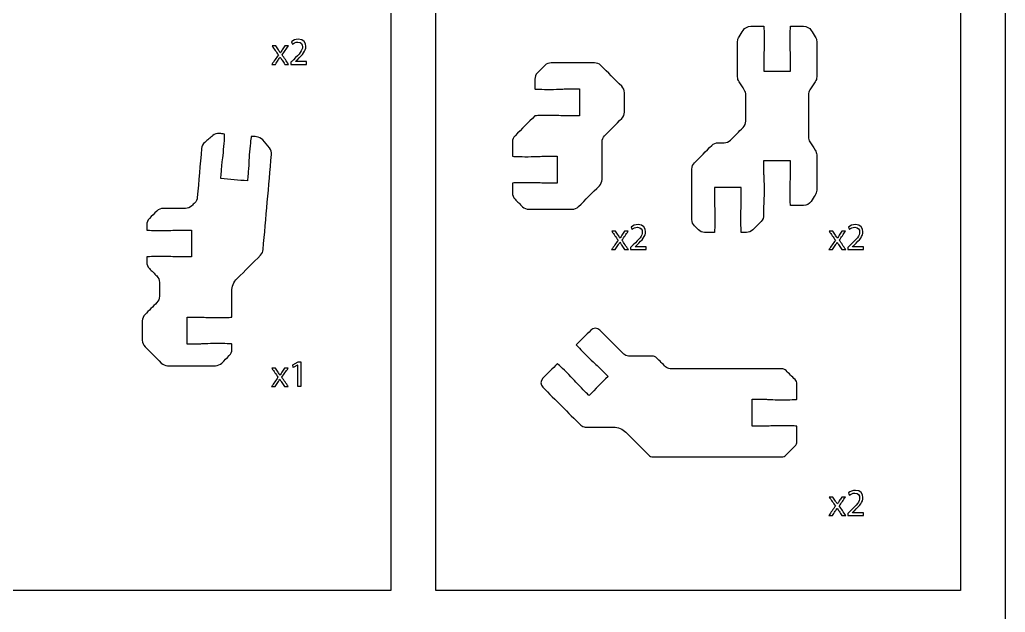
# Model space of a CAD drawing. Extents: x 0 to 430, y 150 to 450.
# Drawn here: x 319.9 to 430, y 338.4 to 404.5 of the extents above; entities that cross this region are included whole.
import ezdxf

# ---------------------------------------------------------------- set-up
doc = ezdxf.new("R2010")
doc.units = 0
doc.header["$MEASUREMENT"] = 0
doc.layers.add('DEFAULT', color=18, linetype='CONTINUOUS')

msp = doc.modelspace()

# ---------------------------------------------------------------- linework, layer by layer
at = {"layer": 'DEFAULT', "color": 116}
for points in [[(430, 150), (0, 150), (0, 450), (430, 450)], [(361.4, 340.79), (180.24, 340.79), (180.24, 445), (361.4, 445)], [(425, 340.79), (366.4, 340.79), (366.4, 445), (425, 445)]]:
    msp.add_lwpolyline(points, close=True, dxfattribs=at)
at = {"layer": 'DEFAULT', "color": 18}
msp.add_lwpolyline([(350.99, 365.94), (350.98, 365.94), (350.5, 365.68), (350.43, 365.96), (351.03, 366.29), (351.35, 366.29), (351.35, 363.54), (350.99, 363.54)], close=True, dxfattribs=at)
at = {"layer": 'DEFAULT', "color": 1}
for points, knots in [([(395, 387.81), (395, 385.93), (395, 384.05), (395, 382.17), (395, 381.91), (395.11, 381.65), (395.3, 381.47), (395.44, 381.32), (395.58, 381.18), (395.73, 381.04), (395.91, 380.85), (396.17, 380.74), (396.43, 380.74), (396.8, 380.74), (397.16, 380.74), (397.52, 380.74), (397.55, 380.74), (397.57, 381.53), (397.57, 382.49), (397.57, 383.46), (397.52, 384.03), (397.52, 384.24), (397.52, 384.74), (397.52, 385.24), (397.52, 385.74), (398.52, 385.74), (399.52, 385.74), (400.52, 385.74), (400.52, 385.24), (400.52, 384.74), (400.52, 384.24), (400.52, 384.03), (400.48, 383.46), (400.48, 382.49), (400.48, 381.53), (400.5, 380.74), (400.52, 380.74), (400.72, 380.74), (400.91, 380.74), (401.11, 380.74), (401.37, 380.74), (401.63, 380.85), (401.82, 381.04), (402.12, 381.34), (402.43, 381.64), (402.73, 381.95), (402.92, 382.14), (403.02, 382.39), (403.02, 382.66), (403.02, 383.02), (403.02, 383.38), (403.02, 383.74), (403.02, 383.89), (403.07, 384.52), (403.07, 385.49), (403.07, 386.46), (403.02, 387.03), (403.02, 387.24), (403.02, 387.74), (403.02, 388.24), (403.02, 388.74), (404.02, 388.74), (405.02, 388.74), (406.02, 388.74), (406.02, 388.24), (406.02, 387.74), (406.02, 387.24), (406.02, 387.03), (405.98, 386.46), (405.98, 385.49), (405.98, 384.52), (405.99, 383.74), (406.02, 383.74), (406.51, 383.74), (406.99, 383.74), (407.48, 383.74), (407.82, 383.74), (408.13, 383.91), (408.32, 384.2), (408.47, 384.43), (408.62, 384.67), (408.78, 384.91), (408.88, 385.07), (408.94, 385.26), (408.94, 385.45), (408.94, 386.76), (408.94, 388.08), (408.94, 389.39), (408.94, 389.58), (408.88, 389.77), (408.78, 389.93), (408.58, 390.24), (408.38, 390.55), (408.18, 390.85), (408.08, 391.01), (408.02, 391.2), (408.02, 391.4), (408.02, 392.96), (408.03, 394.52), (408.03, 396.09), (408.03, 396.28), (408.08, 396.47), (408.19, 396.63), (408.39, 396.94), (408.58, 397.24), (408.78, 397.55), (408.89, 397.71), (408.94, 397.9), (408.94, 398.09), (408.94, 399.4), (408.94, 400.72), (408.94, 402.03), (408.94, 402.22), (408.89, 402.41), (408.78, 402.57), (408.63, 402.81), (408.48, 403.05), (408.32, 403.28), (408.14, 403.57), (407.82, 403.74), (407.48, 403.74), (407, 403.74), (406.51, 403.74), (406.03, 403.74), (406, 403.74), (405.98, 402.96), (405.98, 401.99), (405.98, 401.02), (406.03, 400.45), (406.03, 400.24), (406.03, 399.74), (406.03, 399.24), (406.03, 398.74), (405.03, 398.74), (404.03, 398.74), (403.03, 398.74), (403.03, 399.24), (403.03, 399.74), (403.03, 400.24), (403.03, 400.45), (403.08, 401.02), (403.08, 401.99), (403.08, 402.96), (403.05, 403.74), (403.03, 403.74), (402.54, 403.74), (402.05, 403.74), (401.57, 403.74), (401.23, 403.74), (400.91, 403.57), (400.73, 403.28), (400.58, 403.05), (400.42, 402.81), (400.27, 402.57), (400.16, 402.41), (400.11, 402.22), (400.11, 402.03), (400.11, 400.72), (400.11, 399.4), (400.11, 398.09), (400.11, 397.9), (400.16, 397.71), (400.27, 397.55), (400.47, 397.24), (400.67, 396.94), (400.86, 396.63), (400.97, 396.47), (401.03, 396.28), (401.03, 396.09), (401.02, 395.11), (401.02, 394.13), (401.02, 393.15), (401.02, 392.89), (400.92, 392.64), (400.73, 392.45), (400.26, 391.98), (399.79, 391.5), (399.31, 391.03), (399.13, 390.85), (398.87, 390.74), (398.61, 390.74), (398.38, 390.74), (398.16, 390.74), (397.94, 390.74), (397.67, 390.74), (397.42, 390.64), (397.23, 390.45), (396.59, 389.8), (395.94, 389.16), (395.3, 388.51), (395.11, 388.33), (395, 388.07), (395, 387.81)], [1, 1, 1, 1, 16.972, 16.972, 16.972, 17.972, 17.972, 17.972, 19.697341, 19.697341, 19.697341, 20.697341, 20.697341, 20.697341, 23.783341, 23.783341, 23.783341, 24.783341, 24.783341, 24.783341, 25.783341, 25.783341, 25.783341, 30.033341, 30.033341, 30.033341, 38.543341, 38.543341, 38.543341, 42.793341, 42.793341, 42.793341, 43.793341, 43.793341, 43.793341, 44.793341, 44.793341, 44.793341, 46.449341, 46.449341, 46.449341, 47.449341, 47.449341, 47.449341, 51.112154, 51.112154, 51.112154, 52.112154, 52.112154, 52.112154, 55.188154, 55.188154, 55.188154, 56.188154, 56.188154, 56.188154, 57.188154, 57.188154, 57.188154, 61.438154, 61.438154, 61.438154, 69.948154, 69.948154, 69.948154, 74.198154, 74.198154, 74.198154, 75.198154, 75.198154, 75.198154, 76.198154, 76.198154, 76.198154, 80.317154, 80.317154, 80.317154, 81.317154, 81.317154, 81.317154, 83.717535, 83.717535, 83.717535, 84.717535, 84.717535, 84.717535, 95.879535, 95.879535, 95.879535, 96.879535, 96.879535, 96.879535, 99.979724, 99.979724, 99.979724, 100.979724, 100.979724, 100.979724, 114.274736, 114.274736, 114.274736, 115.274736, 115.274736, 115.274736, 118.378874, 118.378874, 118.378874, 119.378874, 119.378874, 119.378874, 130.546874, 130.546874, 130.546874, 131.546874, 131.546874, 131.546874, 133.941477, 133.941477, 133.941477, 134.941477, 134.941477, 134.941477, 139.067477, 139.067477, 139.067477, 140.067477, 140.067477, 140.067477, 141.067477, 141.067477, 141.067477, 145.317477, 145.317477, 145.317477, 153.827477, 153.827477, 153.827477, 158.077477, 158.077477, 158.077477, 159.077477, 159.077477, 159.077477, 160.077477, 160.077477, 160.077477, 164.207477, 164.207477, 164.207477, 165.207477, 165.207477, 165.207477, 167.607859, 167.607859, 167.607859, 168.607859, 168.607859, 168.607859, 179.769859, 179.769859, 179.769859, 180.769859, 180.769859, 180.769859, 183.870886, 183.870886, 183.870886, 184.870886, 184.870886, 184.870886, 193.17889, 193.17889, 193.17889, 194.17889, 194.17889, 194.17889, 199.851301, 199.851301, 199.851301, 200.851301, 200.851301, 200.851301, 202.753301, 202.753301, 202.753301, 203.753301, 203.753301, 203.753301, 211.503191, 211.503191, 211.503191, 212.503191, 212.503191, 212.503191, 212.503191]), ([(385.26, 391.53), (385.07, 391.35), (384.97, 391.09), (384.97, 390.83), (384.97, 389.44), (384.97, 388.05), (384.97, 386.66), (384.97, 386.39), (384.86, 386.14), (384.68, 385.95), (383.9, 385.17), (383.12, 384.39), (382.34, 383.62), (382.16, 383.43), (381.9, 383.32), (381.64, 383.32), (380.02, 383.32), (378.41, 383.32), (376.8, 383.32), (376.54, 383.32), (376.28, 383.43), (376.09, 383.61), (375.82, 383.89), (375.54, 384.17), (375.26, 384.44), (375.08, 384.63), (374.97, 384.89), (374.97, 385.15), (374.97, 385.51), (374.97, 385.88), (374.97, 386.24), (374.97, 386.27), (375.75, 386.29), (376.72, 386.29), (377.69, 386.29), (378.26, 386.24), (378.47, 386.24), (378.97, 386.24), (379.47, 386.24), (379.97, 386.24), (379.97, 387.24), (379.97, 388.24), (379.97, 389.24), (379.47, 389.24), (378.97, 389.24), (378.47, 389.24), (378.26, 389.24), (377.69, 389.19), (376.72, 389.19), (375.75, 389.19), (374.97, 389.21), (374.97, 389.24), (374.97, 389.77), (374.97, 390.3), (374.97, 390.83), (374.97, 391.09), (375.08, 391.35), (375.26, 391.53), (376, 392.27), (376.74, 393.01), (377.47, 393.74), (377.54, 393.77), (378.3, 393.79), (379.22, 393.79), (380.19, 393.79), (380.76, 393.74), (380.97, 393.74), (381.47, 393.74), (381.97, 393.74), (382.47, 393.74), (382.47, 394.74), (382.47, 395.74), (382.47, 396.75), (381.97, 396.75), (381.47, 396.75), (380.97, 396.75), (380.76, 396.75), (380.19, 396.7), (379.22, 396.7), (378.25, 396.7), (377.47, 396.72), (377.47, 396.75), (377.47, 397.11), (377.47, 397.47), (377.47, 397.83), (377.47, 398.1), (377.57, 398.35), (377.76, 398.54), (378.04, 398.82), (378.31, 399.09), (378.59, 399.37), (378.78, 399.56), (379.03, 399.66), (379.3, 399.66), (380.91, 399.66), (382.52, 399.66), (384.14, 399.66), (384.4, 399.66), (384.65, 399.56), (384.84, 399.37), (385.62, 398.59), (386.4, 397.82), (387.17, 397.04), (387.36, 396.85), (387.47, 396.6), (387.47, 396.33), (387.47, 395.61), (387.47, 394.88), (387.47, 394.16), (387.47, 393.89), (387.36, 393.64), (387.17, 393.45), (386.54, 392.81), (385.9, 392.17), (385.26, 391.53)], [7.675647, 7.675647, 7.675647, 7.675647, 8.675647, 8.675647, 8.675647, 20.497647, 20.497647, 20.497647, 21.497647, 21.497647, 21.497647, 30.851965, 30.851965, 30.851965, 31.851965, 31.851965, 31.851965, 45.562965, 45.562965, 45.562965, 46.562965, 46.562965, 46.562965, 49.885659, 49.885659, 49.885659, 50.885659, 50.885659, 50.885659, 53.970659, 53.970659, 53.970659, 54.970659, 54.970659, 54.970659, 55.970659, 55.970659, 55.970659, 60.220659, 60.220659, 60.220659, 68.730659, 68.730659, 68.730659, 72.980659, 72.980659, 72.980659, 73.980659, 73.980659, 73.980659, 74.980659, 74.980659, 74.980659, 79.476659, 79.476659, 79.476659, 80.476659, 80.476659, 80.476659, 89.328929, 89.328929, 89.328929, 90.328929, 90.328929, 90.328929, 91.328929, 91.328929, 91.328929, 95.578929, 95.578929, 95.578929, 104.089929, 104.089929, 104.089929, 108.339929, 108.339929, 108.339929, 109.339929, 109.339929, 109.339929, 110.339929, 110.339929, 110.339929, 113.424929, 113.424929, 113.424929, 114.424929, 114.424929, 114.424929, 117.746917, 117.746917, 117.746917, 118.746917, 118.746917, 118.746917, 132.458917, 132.458917, 132.458917, 133.458917, 133.458917, 133.458917, 142.805454, 142.805454, 142.805454, 143.805454, 143.805454, 143.805454, 149.968454, 149.968454, 149.968454, 150.968454, 150.968454, 150.968454, 158.644101, 158.644101, 158.644101, 158.644101]), ([(348.06, 389.43), (347.75, 385.9), (347.44, 382.36), (347.13, 378.83), (347.11, 378.59), (347.01, 378.37), (346.85, 378.21), (345.97, 377.33), (345.1, 376.46), (344.23, 375.59), (343.85, 375.21), (343.64, 374.71), (343.64, 374.17), (343.64, 373.21), (343.64, 372.25), (343.64, 371.29), (343.64, 371.26), (342.86, 371.24), (341.89, 371.24), (340.93, 371.24), (340.35, 371.29), (340.14, 371.29), (339.64, 371.29), (339.14, 371.29), (338.64, 371.29), (338.64, 370.29), (338.64, 369.29), (338.64, 368.29), (339.14, 368.29), (339.64, 368.29), (340.14, 368.29), (340.35, 368.29), (340.93, 368.34), (341.89, 368.34), (342.86, 368.34), (343.64, 368.31), (343.64, 368.29), (343.64, 368.09), (343.64, 367.9), (343.64, 367.7), (343.64, 367.44), (343.54, 367.18), (343.35, 366.99), (343.07, 366.72), (342.8, 366.44), (342.52, 366.17), (342.33, 365.98), (342.08, 365.87), (341.81, 365.87), (340.03, 365.87), (338.25, 365.87), (336.47, 365.87), (336.2, 365.87), (335.95, 365.98), (335.76, 366.17), (335.15, 366.78), (334.54, 367.38), (333.94, 367.99), (333.75, 368.18), (333.64, 368.43), (333.64, 368.7), (333.64, 369.42), (333.64, 370.15), (333.64, 370.87), (333.64, 371.14), (333.75, 371.39), (333.94, 371.58), (334.38, 372.02), (334.82, 372.47), (335.26, 372.91), (335.45, 373.1), (335.56, 373.35), (335.56, 373.61), (335.56, 374.13), (335.56, 374.65), (335.56, 375.17), (335.56, 375.44), (335.45, 375.69), (335.26, 375.88), (334.99, 376.16), (334.71, 376.43), (334.43, 376.71), (334.25, 376.9), (334.14, 377.15), (334.14, 377.42), (334.14, 377.61), (334.14, 377.81), (334.14, 378), (334.14, 378.03), (334.92, 378.05), (335.89, 378.05), (336.86, 378.05), (337.43, 378), (337.64, 378), (338.14, 378), (338.64, 378), (339.14, 378), (339.14, 379), (339.14, 380), (339.14, 381), (338.64, 381), (338.14, 381), (337.64, 381), (337.43, 381), (336.86, 380.95), (335.89, 380.95), (334.92, 380.95), (334.14, 380.98), (334.14, 381), (334.14, 381.2), (334.14, 381.39), (334.14, 381.59), (334.14, 381.85), (334.25, 382.11), (334.43, 382.3), (334.71, 382.57), (334.99, 382.85), (335.26, 383.12), (335.45, 383.31), (335.71, 383.42), (335.97, 383.42), (336.8, 383.42), (337.63, 383.42), (338.46, 383.42), (338.73, 383.42), (338.98, 383.52), (339.17, 383.71), (339.28, 383.82), (339.39, 383.93), (339.49, 384.03), (339.66, 384.2), (339.76, 384.42), (339.78, 384.65), (339.94, 386.47), (340.1, 388.29), (340.26, 390.11), (340.28, 390.38), (340.41, 390.62), (340.61, 390.79), (340.91, 391.04), (341.21, 391.29), (341.51, 391.55), (341.72, 391.72), (341.98, 391.8), (342.25, 391.78), (342.44, 391.76), (342.63, 391.74), (342.83, 391.72), (342.85, 391.72), (342.81, 390.94), (342.72, 389.98), (342.64, 389.02), (342.54, 388.45), (342.52, 388.24), (342.45, 387.37), (342.39, 386.74), (342.39, 386.74), (343.39, 386.66), (344.38, 386.57), (345.38, 386.48), (345.38, 386.48), (345.43, 387.11), (345.51, 387.98), (345.53, 388.19), (345.53, 388.76), (345.61, 389.72), (345.7, 390.68), (345.79, 391.46), (345.81, 391.46), (346.01, 391.45), (346.2, 391.43), (346.4, 391.41), (346.66, 391.39), (346.91, 391.26), (347.08, 391.06), (347.33, 390.76), (347.58, 390.46), (347.83, 390.16), (348, 389.96), (348.08, 389.7), (348.06, 389.43)], [1, 1, 1, 1, 31.175654, 31.175654, 31.175654, 32.175654, 32.175654, 32.175654, 42.669119, 42.669119, 42.669119, 43.669119, 43.669119, 43.669119, 51.851119, 51.851119, 51.851119, 52.851119, 52.851119, 52.851119, 53.851119, 53.851119, 53.851119, 58.101119, 58.101119, 58.101119, 66.611119, 66.611119, 66.611119, 70.861119, 70.861119, 70.861119, 71.861119, 71.861119, 71.861119, 72.861119, 72.861119, 72.861119, 74.516119, 74.516119, 74.516119, 75.516119, 75.516119, 75.516119, 78.838106, 78.838106, 78.838106, 79.838106, 79.838106, 79.838106, 94.988106, 94.988106, 94.988106, 95.988106, 95.988106, 95.988106, 103.305956, 103.305956, 103.305956, 104.305956, 104.305956, 104.305956, 110.468956, 110.468956, 110.468956, 111.468956, 111.468956, 111.468956, 116.784985, 116.784985, 116.784985, 117.784985, 117.784985, 117.784985, 122.205985, 122.205985, 122.205985, 123.205985, 123.205985, 123.205985, 126.52868, 126.52868, 126.52868, 127.52868, 127.52868, 127.52868, 129.18468, 129.18468, 129.18468, 130.18468, 130.18468, 130.18468, 131.18468, 131.18468, 131.18468, 135.43468, 135.43468, 135.43468, 143.94468, 143.94468, 143.94468, 148.19468, 148.19468, 148.19468, 149.19468, 149.19468, 149.19468, 150.19468, 150.19468, 150.19468, 151.84968, 151.84968, 151.84968, 152.84968, 152.84968, 152.84968, 156.172375, 156.172375, 156.172375, 157.172375, 157.172375, 157.172375, 164.241375, 164.241375, 164.241375, 165.241375, 165.241375, 165.241375, 166.536089, 166.536089, 166.536089, 167.536089, 167.536089, 167.536089, 183.071556, 183.071556, 183.071556, 184.071556, 184.071556, 184.071556, 187.399769, 187.399769, 187.399769, 188.399769, 188.399769, 188.399769, 190.054224, 190.054224, 190.054224, 191.054224, 191.054224, 191.054224, 192.054224, 192.054224, 192.054224, 193.054224, 193.054224, 193.054224, 201.56645, 201.56645, 201.56645, 202.56645, 202.56645, 202.56645, 203.56645, 203.56645, 203.56645, 204.56645, 204.56645, 204.56645, 206.227877, 206.227877, 206.227877, 207.227877, 207.227877, 207.227877, 210.552384, 210.552384, 210.552384, 211.552384, 211.552384, 211.552384, 211.552384]), ([(401.73, 362.12), (401.73, 361.12), (401.73, 360.12), (401.73, 359.12), (402.23, 359.12), (402.73, 359.12), (403.22, 359.12), (403.44, 359.12), (404.01, 359.17), (404.97, 359.17), (405.94, 359.17), (406.72, 359.14), (406.72, 359.12), (406.72, 358.55), (406.72, 357.98), (406.72, 357.41), (406.72, 357.22), (406.65, 357.04), (406.52, 356.91), (406.19, 356.58), (405.85, 356.24), (405.52, 355.91), (405.39, 355.78), (405.21, 355.7), (405.02, 355.7), (400.24, 355.7), (395.45, 355.7), (390.67, 355.7), (390.48, 355.7), (390.3, 355.78), (390.17, 355.91), (389.32, 356.75), (388.48, 357.59), (387.64, 358.44), (387.26, 358.81), (386.76, 359.02), (386.23, 359.02), (385.18, 359.02), (384.14, 359.02), (383.1, 359.02), (382.91, 359.02), (382.73, 359.1), (382.6, 359.23), (381.19, 360.64), (379.77, 362.05), (378.36, 363.47), (378.08, 363.74), (378.08, 364.19), (378.36, 364.47), (378.9, 365.01), (379.44, 365.55), (379.98, 366.09), (380, 366.11), (380.57, 365.57), (381.25, 364.88), (381.93, 364.2), (382.31, 363.76), (382.46, 363.61), (383.07, 362.99), (383.52, 362.55), (383.52, 362.55), (384.22, 363.26), (384.93, 363.97), (385.64, 364.68), (385.64, 364.68), (385.2, 365.12), (384.58, 365.73), (384.43, 365.89), (383.99, 366.26), (383.31, 366.94), (382.62, 367.62), (382.08, 368.19), (382.1, 368.21), (382.64, 368.75), (383.19, 369.29), (383.73, 369.83), (384, 370.11), (384.45, 370.11), (384.73, 369.83), (385.62, 368.94), (386.51, 368.05), (387.41, 367.16), (387.54, 367.02), (387.72, 366.95), (387.91, 366.95), (388.8, 366.95), (389.69, 366.95), (390.57, 366.95), (390.76, 366.95), (390.94, 366.87), (391.07, 366.74), (391.41, 366.41), (391.74, 366.07), (392.07, 365.74), (392.21, 365.61), (392.39, 365.53), (392.58, 365.53), (396.72, 365.53), (400.87, 365.53), (405.02, 365.53), (405.2, 365.53), (405.38, 365.46), (405.52, 365.33), (405.85, 364.99), (406.18, 364.66), (406.52, 364.33), (406.65, 364.19), (406.72, 364.01), (406.72, 363.83), (406.72, 363.26), (406.72, 362.69), (406.72, 362.12), (406.72, 362.09), (405.94, 362.07), (404.97, 362.07), (404.01, 362.07), (403.44, 362.12), (403.22, 362.12), (402.73, 362.12), (402.23, 362.12), (401.73, 362.12)], [4.25, 4.25, 4.25, 4.25, 12.76, 12.76, 12.76, 17.01, 17.01, 17.01, 18.01, 18.01, 18.01, 19.01, 19.01, 19.01, 23.85, 23.85, 23.85, 24.85, 24.85, 24.85, 28.8494, 28.8494, 28.8494, 29.8494, 29.8494, 29.8494, 70.5344, 70.5344, 70.5344, 71.5344, 71.5344, 71.5344, 81.662997, 81.662997, 81.662997, 82.662997, 82.662997, 82.662997, 91.522997, 91.522997, 91.522997, 92.522997, 92.522997, 92.522997, 109.509824, 109.509824, 109.509824, 110.509824, 110.509824, 110.509824, 117.000357, 117.000357, 117.000357, 118.000357, 118.000357, 118.000357, 119.000357, 119.000357, 119.000357, 120.000357, 120.000357, 120.000357, 128.513923, 128.513923, 128.513923, 129.513923, 129.513923, 129.513923, 130.513923, 130.513923, 130.513923, 131.513923, 131.513923, 131.513923, 138.018598, 138.018598, 138.018598, 139.018598, 139.018598, 139.018598, 149.755307, 149.755307, 149.755307, 150.755307, 150.755307, 150.755307, 158.311307, 158.311307, 158.311307, 159.311307, 159.311307, 159.311307, 163.319188, 163.319188, 163.319188, 164.319188, 164.319188, 164.319188, 199.585188, 199.585188, 199.585188, 200.585188, 200.585188, 200.585188, 204.59307, 204.59307, 204.59307, 205.59307, 205.59307, 205.59307, 210.43107, 210.43107, 210.43107, 211.43107, 211.43107, 211.43107, 212.43107, 212.43107, 212.43107, 216.68107, 216.68107, 216.68107, 216.68107])]:
    msp.add_open_spline(points, degree=3, knots=knots, dxfattribs=at)
at = {"layer": 'DEFAULT', "color": 18}
for points, knots in [([(350.22, 399.49), (350.22, 399.57), (350.22, 399.65), (350.22, 399.72), (350.31, 399.82), (350.41, 399.91), (350.51, 400.01), (351.21, 400.67), (351.53, 401.03), (351.53, 401.44), (351.53, 401.72), (351.4, 401.98), (350.99, 401.98), (350.74, 401.98), (350.53, 401.85), (350.4, 401.75), (350.36, 401.84), (350.32, 401.92), (350.28, 402.01), (350.47, 402.17), (350.74, 402.29), (351.06, 402.29), (351.65, 402.29), (351.9, 401.88), (351.9, 401.49), (351.9, 400.98), (351.54, 400.57), (350.96, 400.01), (350.88, 399.95), (350.81, 399.88), (350.74, 399.8), (351.15, 399.8), (351.56, 399.8), (351.97, 399.8), (351.97, 399.7), (351.97, 399.6), (351.97, 399.49), (351.39, 399.49), (350.8, 399.49), (350.22, 399.49)], [4.977, 4.977, 4.977, 4.977, 5.624, 5.624, 5.624, 6.777406, 6.777406, 6.777406, 7.777406, 7.777406, 7.777406, 8.777406, 8.777406, 8.777406, 9.777406, 9.777406, 9.777406, 10.593759, 10.593759, 10.593759, 11.593759, 11.593759, 11.593759, 12.593759, 12.593759, 12.593759, 13.593759, 13.593759, 13.593759, 14.466965, 14.466965, 14.466965, 17.968965, 17.968965, 17.968965, 18.843965, 18.843965, 18.843965, 23.820965, 23.820965, 23.820965, 23.820965]), ([(348.55, 401.54), (348.64, 401.39), (348.74, 401.25), (348.84, 401.1), (348.92, 400.99), (348.98, 400.88), (349.05, 400.77), (349.05, 400.77), (349.05, 400.77), (349.06, 400.77), (349.13, 400.89), (349.19, 401), (349.26, 401.11), (349.36, 401.25), (349.45, 401.4), (349.55, 401.54), (349.68, 401.54), (349.82, 401.54), (349.95, 401.54), (349.72, 401.21), (349.49, 400.88), (349.25, 400.55), (349.49, 400.2), (349.73, 399.85), (349.97, 399.49), (349.83, 399.49), (349.69, 399.49), (349.55, 399.49), (349.45, 399.65), (349.35, 399.8), (349.25, 399.95), (349.17, 400.07), (349.1, 400.19), (349.02, 400.31), (348.95, 400.19), (348.88, 400.08), (348.81, 399.95), (348.71, 399.8), (348.61, 399.65), (348.51, 399.49), (348.37, 399.49), (348.24, 399.49), (348.1, 399.49), (348.34, 399.84), (348.58, 400.19), (348.83, 400.54), (348.6, 400.87), (348.36, 401.21), (348.13, 401.54), (348.27, 401.54), (348.41, 401.54), (348.55, 401.54)], [0, 0, 0, 0, 1.496308, 1.496308, 1.496308, 2.496308, 2.496308, 2.496308, 2.532308, 2.532308, 2.532308, 3.532308, 3.532308, 3.532308, 5.012538, 5.012538, 5.012538, 6.151538, 6.151538, 6.151538, 9.585206, 9.585206, 9.585206, 13.211709, 13.211709, 13.211709, 14.410709, 14.410709, 14.410709, 15.970886, 15.970886, 15.970886, 16.993886, 16.993886, 16.993886, 17.993886, 17.993886, 17.993886, 19.547003, 19.547003, 19.547003, 20.711003, 20.711003, 20.711003, 24.321451, 24.321451, 24.321451, 27.777757, 27.777757, 27.777757, 28.952757, 28.952757, 28.952757, 28.952757]), ([(386.49, 380.87), (386.58, 380.73), (386.68, 380.58), (386.78, 380.43), (386.85, 380.32), (386.92, 380.21), (386.98, 380.1), (386.99, 380.1), (386.99, 380.1), (387, 380.1), (387.07, 380.22), (387.13, 380.33), (387.2, 380.44), (387.3, 380.58), (387.39, 380.73), (387.49, 380.87), (387.62, 380.87), (387.76, 380.87), (387.89, 380.87), (387.66, 380.54), (387.42, 380.21), (387.19, 379.88), (387.43, 379.53), (387.67, 379.18), (387.91, 378.83), (387.77, 378.83), (387.63, 378.83), (387.49, 378.83), (387.39, 378.98), (387.29, 379.13), (387.19, 379.29), (387.11, 379.41), (387.04, 379.52), (386.96, 379.64), (386.89, 379.52), (386.82, 379.41), (386.74, 379.29), (386.64, 379.13), (386.55, 378.98), (386.45, 378.83), (386.31, 378.83), (386.17, 378.83), (386.04, 378.83), (386.28, 379.18), (386.52, 379.52), (386.76, 379.87), (386.53, 380.21), (386.3, 380.54), (386.07, 380.87), (386.21, 380.87), (386.35, 380.87), (386.49, 380.87)], [1.175, 1.175, 1.175, 1.175, 2.671308, 2.671308, 2.671308, 3.671308, 3.671308, 3.671308, 3.707308, 3.707308, 3.707308, 4.707308, 4.707308, 4.707308, 6.187538, 6.187538, 6.187538, 7.325538, 7.325538, 7.325538, 10.75863, 10.75863, 10.75863, 14.385133, 14.385133, 14.385133, 15.584133, 15.584133, 15.584133, 17.145148, 17.145148, 17.145148, 18.168148, 18.168148, 18.168148, 19.168148, 19.168148, 19.168148, 20.721566, 20.721566, 20.721566, 21.885566, 21.885566, 21.885566, 25.496014, 25.496014, 25.496014, 28.952321, 28.952321, 28.952321, 30.127321, 30.127321, 30.127321, 30.127321]), ([(388.15, 378.83), (388.15, 378.9), (388.15, 378.98), (388.15, 379.05), (388.25, 379.15), (388.35, 379.24), (388.45, 379.34), (389.15, 380.01), (389.47, 380.36), (389.47, 380.78), (389.47, 381.06), (389.33, 381.31), (388.92, 381.31), (388.67, 381.31), (388.47, 381.19), (388.34, 381.08), (388.3, 381.17), (388.26, 381.26), (388.22, 381.34), (388.41, 381.51), (388.68, 381.62), (389, 381.62), (389.59, 381.62), (389.84, 381.22), (389.84, 380.82), (389.84, 380.32), (389.47, 379.91), (388.89, 379.35), (388.82, 379.28), (388.75, 379.21), (388.67, 379.14), (389.09, 379.14), (389.5, 379.14), (389.91, 379.14), (389.91, 379.03), (389.91, 378.93), (389.91, 378.83), (389.32, 378.83), (388.74, 378.83), (388.15, 378.83)], [4.977, 4.977, 4.977, 4.977, 5.624, 5.624, 5.624, 6.777406, 6.777406, 6.777406, 7.777406, 7.777406, 7.777406, 8.777406, 8.777406, 8.777406, 9.777406, 9.777406, 9.777406, 10.592847, 10.592847, 10.592847, 11.592847, 11.592847, 11.592847, 12.592847, 12.592847, 12.592847, 13.592847, 13.592847, 13.592847, 14.466054, 14.466054, 14.466054, 17.968054, 17.968054, 17.968054, 18.843054, 18.843054, 18.843054, 23.820054, 23.820054, 23.820054, 23.820054]), ([(410.75, 380.87), (410.85, 380.73), (410.94, 380.58), (411.04, 380.43), (411.12, 380.32), (411.18, 380.21), (411.25, 380.1), (411.25, 380.1), (411.26, 380.1), (411.26, 380.1), (411.33, 380.22), (411.4, 380.33), (411.46, 380.44), (411.56, 380.58), (411.66, 380.73), (411.75, 380.87), (411.89, 380.87), (412.02, 380.87), (412.15, 380.87), (411.92, 380.54), (411.69, 380.21), (411.46, 379.88), (411.7, 379.53), (411.94, 379.18), (412.18, 378.83), (412.03, 378.83), (411.89, 378.83), (411.75, 378.83), (411.65, 378.98), (411.55, 379.13), (411.45, 379.29), (411.37, 379.41), (411.3, 379.52), (411.22, 379.64), (411.16, 379.52), (411.08, 379.41), (411.01, 379.29), (410.91, 379.13), (410.81, 378.98), (410.71, 378.83), (410.58, 378.83), (410.44, 378.83), (410.3, 378.83), (410.54, 379.18), (410.79, 379.52), (411.03, 379.87), (410.8, 380.21), (410.57, 380.54), (410.34, 380.87), (410.47, 380.87), (410.61, 380.87), (410.75, 380.87)], [1.175, 1.175, 1.175, 1.175, 2.671308, 2.671308, 2.671308, 3.671308, 3.671308, 3.671308, 3.707308, 3.707308, 3.707308, 4.707308, 4.707308, 4.707308, 6.187538, 6.187538, 6.187538, 7.325538, 7.325538, 7.325538, 10.75863, 10.75863, 10.75863, 14.385133, 14.385133, 14.385133, 15.584133, 15.584133, 15.584133, 17.145148, 17.145148, 17.145148, 18.168148, 18.168148, 18.168148, 19.168148, 19.168148, 19.168148, 20.721566, 20.721566, 20.721566, 21.885566, 21.885566, 21.885566, 25.496014, 25.496014, 25.496014, 28.952321, 28.952321, 28.952321, 30.127321, 30.127321, 30.127321, 30.127321]), ([(412.42, 378.83), (412.42, 378.9), (412.42, 378.98), (412.42, 379.05), (412.52, 379.15), (412.61, 379.24), (412.71, 379.34), (413.41, 380.01), (413.73, 380.36), (413.73, 380.78), (413.73, 381.06), (413.6, 381.31), (413.19, 381.31), (412.94, 381.31), (412.73, 381.19), (412.6, 381.08), (412.56, 381.17), (412.52, 381.26), (412.49, 381.34), (412.68, 381.51), (412.95, 381.62), (413.26, 381.62), (413.86, 381.62), (414.11, 381.22), (414.11, 380.82), (414.11, 380.32), (413.74, 379.91), (413.16, 379.35), (413.08, 379.28), (413.01, 379.21), (412.94, 379.14), (413.35, 379.14), (413.76, 379.14), (414.17, 379.14), (414.17, 379.03), (414.17, 378.93), (414.17, 378.83), (413.59, 378.83), (413, 378.83), (412.42, 378.83)], [4.977, 4.977, 4.977, 4.977, 5.624, 5.624, 5.624, 6.777406, 6.777406, 6.777406, 7.777406, 7.777406, 7.777406, 8.777406, 8.777406, 8.777406, 9.777406, 9.777406, 9.777406, 10.592847, 10.592847, 10.592847, 11.592847, 11.592847, 11.592847, 12.592847, 12.592847, 12.592847, 13.592847, 13.592847, 13.592847, 14.466054, 14.466054, 14.466054, 17.968054, 17.968054, 17.968054, 18.843054, 18.843054, 18.843054, 23.820054, 23.820054, 23.820054, 23.820054]), ([(348.51, 365.58), (348.61, 365.44), (348.71, 365.29), (348.81, 365.14), (348.88, 365.03), (348.95, 364.92), (349.01, 364.81), (349.02, 364.81), (349.02, 364.81), (349.03, 364.81), (349.09, 364.93), (349.16, 365.04), (349.23, 365.15), (349.32, 365.29), (349.42, 365.44), (349.52, 365.58), (349.65, 365.58), (349.78, 365.58), (349.92, 365.58), (349.69, 365.25), (349.45, 364.92), (349.22, 364.59), (349.46, 364.24), (349.7, 363.89), (349.94, 363.54), (349.8, 363.54), (349.66, 363.54), (349.52, 363.54), (349.42, 363.69), (349.32, 363.84), (349.22, 364), (349.14, 364.12), (349.07, 364.23), (348.99, 364.35), (348.92, 364.23), (348.85, 364.12), (348.77, 364), (348.67, 363.84), (348.57, 363.69), (348.48, 363.54), (348.34, 363.54), (348.2, 363.54), (348.07, 363.54), (348.31, 363.88), (348.55, 364.23), (348.79, 364.58), (348.56, 364.92), (348.33, 365.25), (348.1, 365.58), (348.24, 365.58), (348.38, 365.58), (348.51, 365.58)], [1.175, 1.175, 1.175, 1.175, 2.671308, 2.671308, 2.671308, 3.671308, 3.671308, 3.671308, 3.707308, 3.707308, 3.707308, 4.707308, 4.707308, 4.707308, 6.187538, 6.187538, 6.187538, 7.326538, 7.326538, 7.326538, 10.760206, 10.760206, 10.760206, 14.386709, 14.386709, 14.386709, 15.585709, 15.585709, 15.585709, 17.145886, 17.145886, 17.145886, 18.168886, 18.168886, 18.168886, 19.168886, 19.168886, 19.168886, 20.722003, 20.722003, 20.722003, 21.886003, 21.886003, 21.886003, 25.496451, 25.496451, 25.496451, 28.952757, 28.952757, 28.952757, 30.127757, 30.127757, 30.127757, 30.127757]), ([(410.75, 351.21), (410.85, 351.07), (410.94, 350.92), (411.04, 350.77), (411.12, 350.66), (411.18, 350.55), (411.25, 350.44), (411.25, 350.44), (411.26, 350.44), (411.26, 350.44), (411.33, 350.56), (411.4, 350.67), (411.46, 350.78), (411.56, 350.92), (411.66, 351.07), (411.75, 351.21), (411.89, 351.21), (412.02, 351.21), (412.15, 351.21), (411.92, 350.88), (411.69, 350.55), (411.46, 350.22), (411.7, 349.87), (411.94, 349.52), (412.18, 349.17), (412.03, 349.17), (411.89, 349.17), (411.75, 349.17), (411.65, 349.32), (411.55, 349.47), (411.45, 349.63), (411.37, 349.75), (411.3, 349.86), (411.22, 349.98), (411.16, 349.86), (411.08, 349.75), (411.01, 349.63), (410.91, 349.47), (410.81, 349.32), (410.71, 349.17), (410.58, 349.17), (410.44, 349.17), (410.3, 349.17), (410.54, 349.51), (410.79, 349.86), (411.03, 350.21), (410.8, 350.55), (410.57, 350.88), (410.34, 351.21), (410.47, 351.21), (410.61, 351.21), (410.75, 351.21)], [0, 0, 0, 0, 1.496308, 1.496308, 1.496308, 2.496308, 2.496308, 2.496308, 2.532308, 2.532308, 2.532308, 3.532308, 3.532308, 3.532308, 5.012538, 5.012538, 5.012538, 6.150538, 6.150538, 6.150538, 9.58363, 9.58363, 9.58363, 13.210133, 13.210133, 13.210133, 14.409133, 14.409133, 14.409133, 15.96931, 15.96931, 15.96931, 16.99231, 16.99231, 16.99231, 17.99231, 17.99231, 17.99231, 19.544886, 19.544886, 19.544886, 20.708886, 20.708886, 20.708886, 24.319335, 24.319335, 24.319335, 27.775641, 27.775641, 27.775641, 28.950641, 28.950641, 28.950641, 28.950641]), ([(412.42, 349.17), (412.42, 349.24), (412.42, 349.32), (412.42, 349.39), (412.52, 349.49), (412.61, 349.58), (412.71, 349.68), (413.41, 350.35), (413.73, 350.7), (413.73, 351.12), (413.73, 351.4), (413.6, 351.65), (413.19, 351.65), (412.94, 351.65), (412.73, 351.53), (412.6, 351.42), (412.56, 351.51), (412.52, 351.6), (412.49, 351.68), (412.68, 351.84), (412.95, 351.96), (413.26, 351.96), (413.86, 351.96), (414.11, 351.56), (414.11, 351.16), (414.11, 350.66), (413.74, 350.24), (413.16, 349.69), (413.08, 349.62), (413.01, 349.55), (412.94, 349.47), (413.35, 349.47), (413.76, 349.47), (414.17, 349.47), (414.17, 349.37), (414.17, 349.27), (414.17, 349.17), (413.59, 349.17), (413, 349.17), (412.42, 349.17)], [4.977, 4.977, 4.977, 4.977, 5.625, 5.625, 5.625, 6.777709, 6.777709, 6.777709, 7.777709, 7.777709, 7.777709, 8.777709, 8.777709, 8.777709, 9.777709, 9.777709, 9.777709, 10.593151, 10.593151, 10.593151, 11.593151, 11.593151, 11.593151, 12.593151, 12.593151, 12.593151, 13.593151, 13.593151, 13.593151, 14.465357, 14.465357, 14.465357, 17.967357, 17.967357, 17.967357, 18.843357, 18.843357, 18.843357, 23.820357, 23.820357, 23.820357, 23.820357])]:
    msp.add_open_spline(points, degree=3, knots=knots, dxfattribs=at)

doc.saveas('drawing.dxf')
